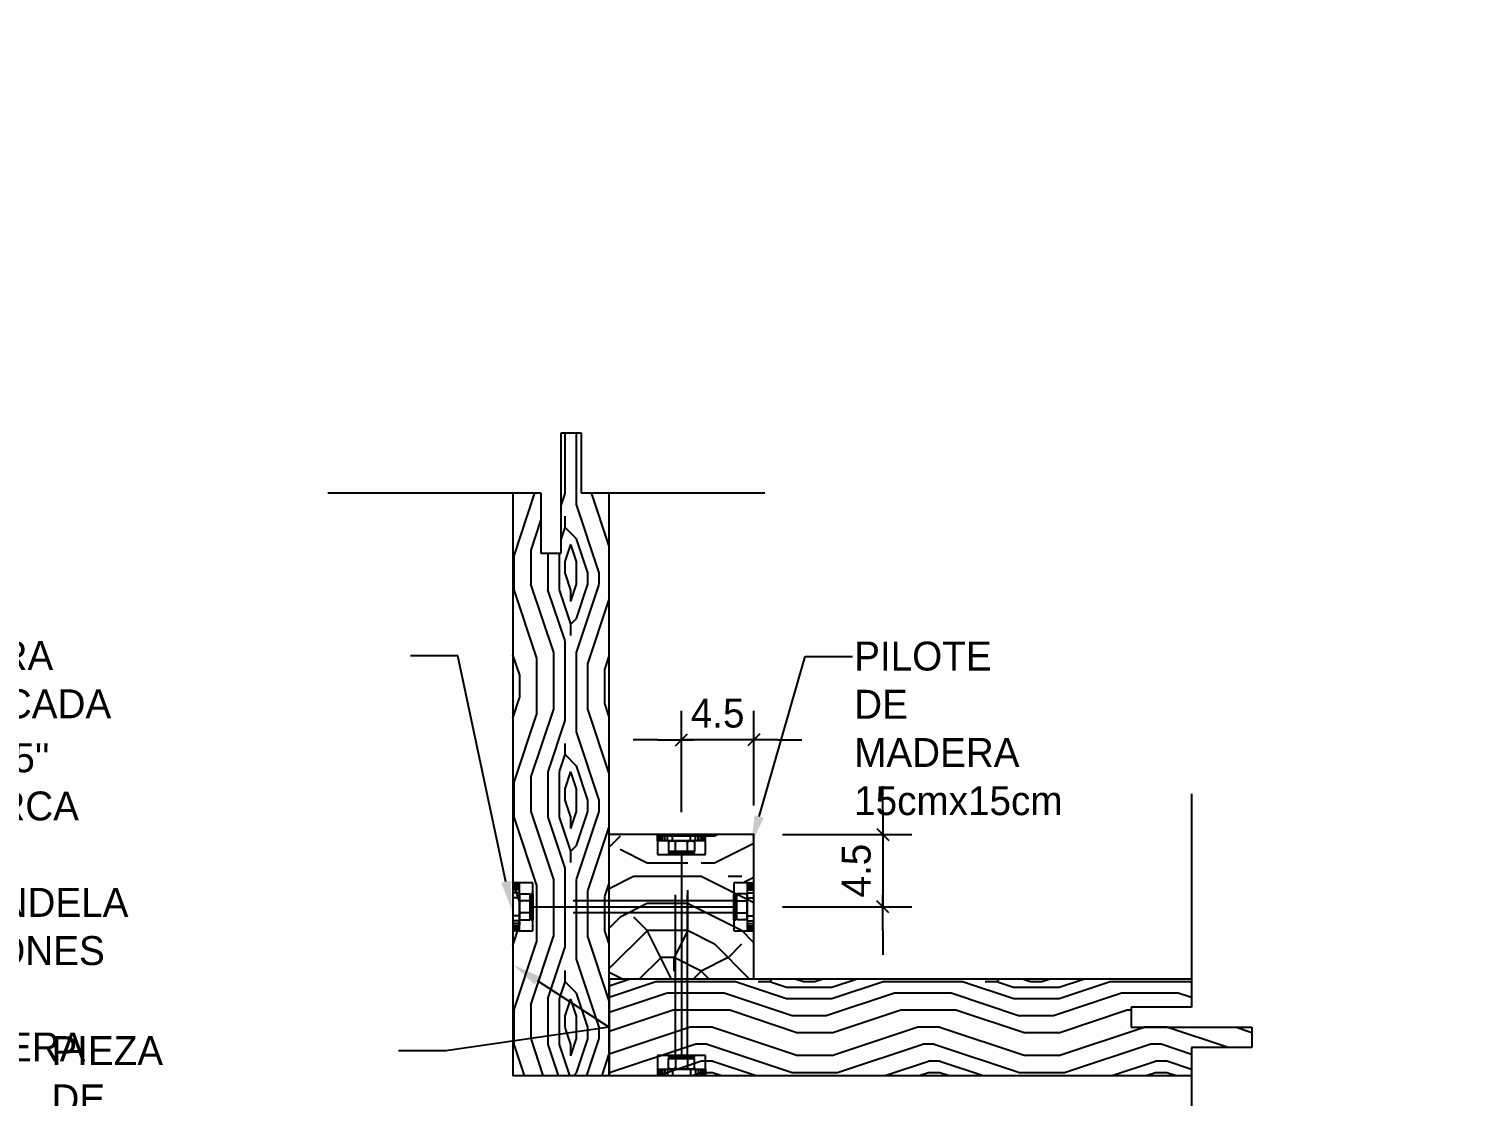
# Model space of a CAD drawing. Header units: millimetres. Extents: x 19443 to 19711, y 4351 to 4752.
# Drawn here: x 19468.303 to 19469.196, y 4517.995 to 4518.659 of the extents above; entities that cross this region are included whole.
import ezdxf
from ezdxf import colors
from ezdxf.entities.mleader import LeaderData, LeaderLine
from ezdxf.math import Vec2, Vec3

# ---------------------------------------------------------------- set-up
doc = ezdxf.new("R2010")
doc.units = ezdxf.units.MM
doc.linetypes.add('CENTER', pattern=[2, 1.25, -0.25, 0.25, -0.25])
doc.linetypes.add('HIDDEN2', pattern=[4.7625, 3.175, -1.5875])
for name, color, linetype in [('0 @ 0.1', 7, 'Continuous'), ('01', 1, 'Continuous'), ('1', 1, 'Continuous'), ('cotas', 1, 'Continuous'), ('cotas @ 500', 1, 'Continuous'), ('EJES', 2, 'CENTER'), ('W COTAS', 1, 'Continuous'), ('W COTAS @ 0.1', 1, 'Continuous')]:
    doc.layers.add(name, color=color, linetype=linetype)
doc.styles.add('century gothic', font='GOTHIC.TTF')
doc.dimstyles.new('ANOTATIVE 100 SMCONSTRUCCIONES', dxfattribs={"dimscale": 0, "dimtxt": 0.18, "dimasz": 0.15, "dimexe": 0.18, "dimexo": 0.09, "dimgap": 0.1, "dimtad": 1, "dimzin": 0, "dimdsep": 46, "dimtxsty": 'century gothic', "dimblk1": 'FLECHA1', "dimblk2": 'FLECHA1', "dimsah": 1, "dimcen": 0.18, "dimdle": 0.075, "dimclrd": 1, "dimclre": 1, "dimclrt": 2, "dimaunit": 1, "dimadec": 0, "dimazin": 0, "dimtfac": 0.75, "dimtix": 1, "dimtmove": 2, "dimatfit": 3, "dimfxl": 0.09, "dimtvp": 1.5, "dimtfill": 1, "dimtolj": 1, "dimtzin": 0, "dimarcsym": 0})
doc.dimstyles.new('ANOTATIVE CM SMCONSTRUCCIONES', dxfattribs={"dimscale": 0, "dimtxt": 0.18, "dimasz": 0.15, "dimexe": 0.18, "dimexo": 0.18, "dimgap": 0.07, "dimtad": 1, "dimdec": 1, "dimlfac": 100, "dimdsep": 46, "dimtxsty": 'century gothic', "dimblk1": 'FLECHA1', "dimblk2": 'FLECHA1', "dimsah": 1, "dimcen": 0.18, "dimdle": 0.075, "dimclrd": 256, "dimclre": 256, "dimclrt": 2, "dimaunit": 1, "dimadec": 0, "dimazin": 2, "dimtfac": 0.75, "dimtdec": 1, "dimtix": 1, "dimtmove": 2, "dimatfit": 3, "dimfxl": 0.09, "dimtvp": 1.5, "dimtfill": 1, "dimtolj": 1, "dimtzin": 0, "dimarcsym": 0})

# ---------------------------------------------------------------- blocks, each defined once
blk = doc.blocks.new('FLECHA1')
at = {"color": 4}
blk.add_line((-0.246176, -0.248081), (0.248081, 0.25), dxfattribs=at)
at = {"color": 1}
blk.add_line((-1, 0), (0.496162, 0), dxfattribs=at)
blk = doc.blocks.new('*D497')
at = {"layer": 'cotas', "color": 1, "lineweight": -2, "transparency": 16777216}
for p, q in [((19614.32604, 4625.84482), (19614.32604, 4700.84482)), ((19570.98361, 4550.84482), (19524.32604, 4550.84482)), ((19614.32604, 4548.42982), (19614.32604, 4550.84482)), ((19570.53386, 4548.42982), (19524.32604, 4548.42982)), ((19614.32604, 4473.42982), (19614.32604, 4398.42982))]:
    blk.add_line(p, q, dxfattribs=at)
at = {"layer": 'Defpoints', "color": 0, "transparency": 16777216}
for p in [(19614.32604, 4550.84482), (19615.98361, 4550.84482), (19615.53386, 4548.42982)]:
    blk.add_point(p, dxfattribs=at)
at = {"layer": 'cotas', "color": 1, "lineweight": -2, "transparency": 16777216, "xscale": 75, "yscale": 75, "zscale": 75}
for p, rotation in [((19614.32604, 4550.84482), 270), ((19614.32604, 4548.42982), 90)]:
    blk.add_blockref('FLECHA1', p, dxfattribs=dict(at, rotation=rotation))
at = {"layer": 'cotas', "color": 2, "transparency": 16777216, "insert": (19517.3376, 4549.63732), "char_height": 90, "attachment_point": 5, "rotation": 90, "style": 'century gothic', "bg_fill": 3, "box_fill_scale": 1.1, "bg_fill_color": 256, "bg_fill_true_color": 13158600, "bg_fill_transparency": 0}
blk.add_mtext('\\A1;2.42', dxfattribs=at)
blk = doc.blocks.new('*U461')
at = {"color": 2, "ltscale": 0.2}
for p, q in [((0.01759, 0.05226), (0.01375, 0.05226)), ((0.01759, 0.05226), (0.02625, 0.05226)), ((0.15991, 0.02226), (0.15125, 0.02226)), ((0.15991, 0.02226), (0.16375, 0.02226))]:
    blk.add_line(p, q, dxfattribs=at)
at = {"color": 2, "ltscale": 0.5}
for p, q in [((0.01375, 0.02226), (0.01375, 0.05226)), ((0.02625, 0.05226), (0.02625, 0.02226)), ((0.15125, 0.05226), (0.15991, 0.05226)), ((0.15125, 0.02226), (0.15125, 0.05226)), ((0.15991, 0.05226), (0.16375, 0.05226)), ((0.16375, 0.05226), (0.16375, 0.02226)), ((0.01759, 0.02226), (0.01375, 0.02226)), ((0.02625, 0.02226), (0.01759, 0.02226))]:
    blk.add_line(p, q, dxfattribs=at)
at = {"color": 9, "ltscale": 0.5}
for p, q in [((0.01759, 0.05141), (0.01375, 0.05141)), ((0.01759, 0.05038), (0.01375, 0.05038)), ((0.01759, 0.0491), (0.01375, 0.0491)), ((0.01759, 0.04773), (0.01375, 0.04773)), ((0.01759, 0.04594), (0.01375, 0.04594)), ((0.01759, 0.02226), (0.01759, 0.05226)), ((0.15991, 0.05226), (0.15991, 0.02226)), ((0.15991, 0.05141), (0.16375, 0.05141)), ((0.15991, 0.05038), (0.16375, 0.05038)), ((0.15991, 0.0491), (0.16375, 0.0491)), ((0.15991, 0.04773), (0.16375, 0.04773)), ((0.15991, 0.04594), (0.16375, 0.04594)), ((0.01759, 0.04286), (0.01375, 0.04286)), ((0.15991, 0.04286), (0.16375, 0.04286)), ((0.01759, 0.03167), (0.01375, 0.03167)), ((0.01759, 0.02859), (0.01375, 0.02859)), ((0.15991, 0.03167), (0.16375, 0.03167)), ((0.15991, 0.02859), (0.16375, 0.02859)), ((0.01759, 0.02679), (0.01375, 0.02679)), ((0.01759, 0.02543), (0.01375, 0.02543)), ((0.01759, 0.02414), (0.01375, 0.02414)), ((0.01759, 0.02312), (0.01375, 0.02312)), ((0.15991, 0.02679), (0.16375, 0.02679)), ((0.15991, 0.02543), (0.16375, 0.02543)), ((0.15991, 0.02414), (0.16375, 0.02414)), ((0.15991, 0.02312), (0.16375, 0.02312))]:
    blk.add_line(p, q, dxfattribs=at)
for p, q in [((0.01875, 0.04531), (0.02426, 0.04531)), ((0.02426, 0.02922), (0.02426, 0.04531)), ((0.02498, 0.04531), (0.02625, 0.04531)), ((0.02498, 0.02922), (0.02498, 0.04531)), ((0.15125, 0.04531), (0.15252, 0.04531)), ((0.15252, 0.04531), (0.15252, 0.02922)), ((0.15874, 0.04531), (0.15324, 0.04531)), ((0.15324, 0.04531), (0.15324, 0.02922)), ((0.01791, 0.04192), (0.01791, 0.04446)), ((0.01791, 0.04023), (0.01791, 0.04192)), ((0.01791, 0.0343), (0.01791, 0.04023)), ((0.15125, 0.03726), (0.02625, 0.03726)), ((0.15959, 0.04446), (0.15959, 0.04192)), ((0.15959, 0.04192), (0.15959, 0.04023)), ((0.15959, 0.04023), (0.15959, 0.0343)), ((0.01791, 0.03261), (0.01791, 0.0343)), ((0.01791, 0.03007), (0.01791, 0.03261)), ((0.01875, 0.02922), (0.02426, 0.02922)), ((0.02625, 0.02922), (0.02498, 0.02922)), ((0.15252, 0.02922), (0.15125, 0.02922)), ((0.15874, 0.02922), (0.15324, 0.02922)), ((0.15959, 0.0343), (0.15959, 0.03261)), ((0.15959, 0.03261), (0.15959, 0.03007))]:
    blk.add_line(p, q)
at = {"color": 2}
for p, q in [((0.02625, 0.02922), (0.02625, 0.04531)), ((0.15125, 0.04531), (0.15125, 0.02922))]:
    blk.add_line(p, q, dxfattribs=at)
at = {"color": 9}
for p, q in [((0.02426, 0.04107), (0.01875, 0.04107)), ((0.15324, 0.04107), (0.15874, 0.04107)), ((0.02426, 0.03345), (0.01875, 0.03345)), ((0.15324, 0.03345), (0.15874, 0.03345))]:
    blk.add_line(p, q, dxfattribs=at)
at = {"color": 9, "linetype": 'HIDDEN2', "ltscale": 0.001}
for p, q in [((0.02625, 0.04107), (0.15125, 0.04107)), ((0.02625, 0.03345), (0.15125, 0.03345))]:
    blk.add_line(p, q, dxfattribs=at)
for centre, start, end in [((0.01875, 0.04446), 90, 180), ((0.15874, 0.04446), 0, 90), ((0.15874, 0.04446), 0, 90), ((0.01875, 0.03007), 180, 270), ((0.01875, 0.03007), 180, 270), ((0.15874, 0.03007), 270, 0)]:
    blk.add_arc(centre, 0.000847, start, end)
at = {"color": 9}
for centre, start, end in [((0.01875, 0.04192), 180, 270), ((0.01875, 0.04023), 90, 180), ((0.15874, 0.04192), 270, 0), ((0.15874, 0.04023), 0, 90), ((0.01875, 0.0343), 180, 270), ((0.01875, 0.03261), 90, 180), ((0.15874, 0.0343), 270, 0), ((0.15874, 0.03261), 0, 90)]:
    blk.add_arc(centre, 0.000847, start, end, dxfattribs=at)
blk = doc.blocks.new('*D755')
at = {"layer": 'Defpoints', "color": 0, "transparency": 16777216}
for p in [(19468.7092, 4518.21665), (19468.7092, 4518.15348), (19468.7542, 4518.15764)]:
    blk.add_point(p, dxfattribs=at)
at = {"layer": 'W COTAS', "lineweight": -2, "transparency": 16777216}
for p, q in [((19468.7092, 4518.17148), (19468.7092, 4518.23465)), ((19468.7542, 4518.17564), (19468.7542, 4518.23465)), ((19468.6942, 4518.21665), (19468.6792, 4518.21665)), ((19468.7542, 4518.21665), (19468.7092, 4518.21665)), ((19468.7692, 4518.21665), (19468.7842, 4518.21665))]:
    blk.add_line(p, q, dxfattribs=at)
at = {"layer": 'W COTAS', "lineweight": -2, "transparency": 16777216, "xscale": 0.015, "yscale": 0.015, "zscale": 0.015}
blk.add_blockref('FLECHA1', (19468.7092, 4518.21665), dxfattribs=at)
at = {"layer": 'W COTAS', "lineweight": -2, "transparency": 16777216, "xscale": 0.015, "yscale": 0.015, "zscale": 0.015, "rotation": 180}
blk.add_blockref('FLECHA1', (19468.7542, 4518.21665), dxfattribs=at)
at = {"layer": 'W COTAS', "color": 2, "transparency": 16777216, "insert": (19468.7317, 4518.2331), "char_height": 0.018, "attachment_point": 5, "style": 'century gothic', "bg_fill": 3, "box_fill_scale": 1.1, "bg_fill_color": 256, "bg_fill_true_color": 13158600, "bg_fill_transparency": 0}
blk.add_mtext('\\A1;4.5', dxfattribs=at)
blk = doc.blocks.new('*D756')
at = {"layer": 'Defpoints', "color": 0, "transparency": 16777216}
for p in [(19468.7542, 4518.15764), (19468.7542, 4518.11264), (19468.83457, 4518.11264)]:
    blk.add_point(p, dxfattribs=at)
at = {"layer": 'W COTAS', "lineweight": -2, "transparency": 16777216}
for p, q in [((19468.83457, 4518.17264), (19468.83457, 4518.18764)), ((19468.7722, 4518.15764), (19468.85257, 4518.15764)), ((19468.83457, 4518.15764), (19468.83457, 4518.11264)), ((19468.7722, 4518.11264), (19468.85257, 4518.11264)), ((19468.83457, 4518.09764), (19468.83457, 4518.08264))]:
    blk.add_line(p, q, dxfattribs=at)
at = {"layer": 'W COTAS', "lineweight": -2, "transparency": 16777216, "xscale": 0.015, "yscale": 0.015, "zscale": 0.015}
for p, rotation in [((19468.83457, 4518.15764), 270), ((19468.83457, 4518.11264), 90)]:
    blk.add_blockref('FLECHA1', p, dxfattribs=dict(at, rotation=rotation))
at = {"layer": 'W COTAS', "color": 2, "transparency": 16777216, "insert": (19468.81812, 4518.13514), "char_height": 0.018, "attachment_point": 5, "rotation": 90, "style": 'century gothic', "bg_fill": 3, "box_fill_scale": 1.1, "bg_fill_color": 256, "bg_fill_true_color": 13158600, "bg_fill_transparency": 0}
blk.add_mtext('\\A1;4.5', dxfattribs=at)
blk = doc.blocks.new('*U759')
at = {"layer": 'cotas @ 500'}
dim = blk.add_linear_dim(base=(19614.3260382735, 4550.8448237801), p1=(19615.5338597089, 4548.4298237801), p2=(19615.9836080801, 4550.8448237801), angle=90, dimstyle='ANOTATIVE 100 SMCONSTRUCCIONES', override={"dimscale": 500, "dimtix": 1, "dimtofl": 1, "dimtmove": 1, "dimatfit": 1}, dxfattribs=at)
dim.commit()
dim.dimension.update_dxf_attribs({"geometry": '*D497', "text_midpoint": (19517.3375950376, 4549.6373237801)})

msp = doc.modelspace()

# ---------------------------------------------------------------- block references
at = {"layer": 'cotas'}
msp.add_blockref('*U759', (0, 0), dxfattribs=at)

# ---------------------------------------------------------------- next in the draw order: hatches: boundary and pattern name
at = {"layer": '1'}
h = msp.add_hatch(dxfattribs=at)
h.set_pattern_fill('WOODFACE', color=250, scale=0.1, angle=45, style=0, pattern_type=2)
h.set_pattern_definition([(45, (0.01061, 0.01768), (1e-17, 0.14142135624), [0.005, -0.095]), (135, (0.01414, 0.07071), (-0.14142135624, 3e-17), [0.01, -0.09]), (90, (0.00707, 0.0495), (-0.07071067812, 0.07071067812), [0.00707, -0.02121, 0.00707, -0.01414, 0.0495, -0.04243135623]), (90, (0.01061, 0.01061), (-0.07071067812, 0.07071067812), [0.007071, -0.014142, 0.007071, -0.1131373562]), (90, (0.028284, 0.042426), (-0.07071067812, 0.07071067812), [0.007071, -0.1343503562]), (90, (0.03889, 0.04596), (-0.07071067812, 0.07071067812), [0.007071, -0.1343503562]), (90, (0.02121, 0.042426), (-0.07071067812, 0.07071067812), [0.007071, -0.1343503562]), (90, (0.01414, 0.042426), (-0.07071067812, 0.07071067812), [0.014142, -0.1272793562]), (90, (-0.02121, 0.11314), (-0.07071067812, 0.07071067812), [0.014142, -0.1272793562]), (90, (0.003536, 0.03889), (-0.07071067812, 0.07071067812), [0.028284, -0.1131373562]), (90, (-0.003536, 0.03889), (-0.07071067812, 0.07071067812), [0.028284, -0.1131373562]), (90, (0.02121, 0.106066), (-0.07071067812, 0.07071067812), [0.028284, -0.1131373562]), (90, (-0.01414, 0.042426), (-0.07071067812, 0.07071067812), [0.0212132, -0.1202081562]), (90, (-0.03889, 0.03889), (-0.07071067812, 0.07071067812), [0.0212132, -0.1202081562]), (90, (-0.02475, 0.03889), (-0.07071067812, 0.07071067812), [0.0212132, -0.1202081562]), (90, (7e-18, 0.106066), (-0.07071067812, 0.07071067812), [0.03535534, -0.1060660162]), (90, (-0.01061, 0.10253), (-0.07071067812, 0.07071067812), [0.03535534, -0.1060660162]), (90, (0.01414, 0.091924), (-0.07071067812, 0.07071067812), [0.0494974746, -0.0919238815]), (71.5650512, (0.010607, 0.03182), (0.07071067809, 0.07071067815), [0.011180339, -0.212426458]), (71.5650512, (0.003536, 0.067175), (0.07071067809, 0.07071067815), [0.011180339, -0.212426458]), (71.5650512, (0.00707, 0.05657), (0.07071067809, 0.07071067815), [0.011180339, -0.212426458]), (71.5650512, (0.01414, 0.021213), (0.07071067809, 0.07071067815), [0.02236068, -0.2012461177]), (71.5650512, (-0.003536, 0.067175), (0.07071067809, 0.07071067815), [0.0335410196, -0.1900657781]), (71.5650512, (-0.01414, 0.06364), (0.07071067809, 0.07071067815), [0.0447213595, -0.1788854382]), (71.5650512, (-0.02475, 0.060104), (0.07071067809, 0.07071067815), [0.0447213595, -0.1788854382]), (71.5650512, (-0.05657, 0.07071), (0.07071067809, 0.07071067815), [0.0447213595, -0.1788854382]), (71.5650512, (-0.049497, 0.06364), (0.07071067809, 0.07071067815), [0.0559017, -0.1677050977]), (71.5650512, (-0.03889, 0.060104), (0.07071067809, 0.07071067815), [0.0559017, -0.1677050977]), (108.43494882, (0.01414, 0.05657), (-0.07071067812, 0.07071067812), [0.011180339, -0.212426458]), (108.43494882, (0.010607, 0.03889), (-0.07071067812, 0.07071067812), [0.011180339, -0.212426458]), (108.43494882, (0.010607, 0.017678), (-0.07071067812, 0.07071067812), [0.02236068, -0.2012461177]), (108.43494882, (0.021213, 0.049497), (-0.07071067812, 0.07071067812), [0.02236068, -0.2012461177]), (108.43494882, (0.00707, 0.00707), (-0.07071067812, 0.07071067812), [0.0335410196, -0.1900657781]), (108.43494882, (0, 0), (-0.07071067812, 0.07071067812), [0.0447213595, -0.1788854382]), (108.43494882, (0.060104, 0.067175), (-0.07071067812, 0.07071067812), [0.0447213595, -0.1788854382]), (108.43494882, (0.028284, 0.049497), (-0.07071067812, 0.07071067812), [0.0447213595, -0.1788854382]), (108.43494882, (0.049497, 0.05657), (-0.07071067812, 0.07071067812), [0.0559017, -0.1677050977]), (108.43494882, (0.03889, 0.053033), (-0.07071067812, 0.07071067812), [0.0559017, -0.1677050977])])
h.paths.add_polyline_path([(19468.6217, 4518.37026), (19468.6042, 4518.37026), (19468.6042, 4518.00764), (19468.6642, 4518.00764), (19468.6642, 4518.37026), (19468.6467, 4518.37026), (19468.6467, 4518.40776), (19468.6342, 4518.40776), (19468.6342, 4518.33276), (19468.6217, 4518.33276)])
h = msp.add_hatch(dxfattribs=at)
h.set_pattern_fill('LOGEND', color=8, scale=0.168104, angle=90, style=0, pattern_type=2)
h.set_pattern_definition([(90, (4e-18, 0.05884), (-0.1681040028, 0.1681040028), [0.0504312008, -0.117672802]), (90, (-0.0084, 0.05884), (-0.1681040028, 0.1681040028), [0.0504312008, -0.117672802]), (90, (-0.02522, 0.06724), (-0.1681040028, 0.1681040028), [0.0336208006, -0.1344832022]), (90, (-0.04203, 0.07565), (-0.1681040028, 0.1681040028), [0.0252156004, -0.1428884024]), (90, (-0.05884, 0.07565), (-0.1681040028, 0.1681040028), [0.0168104003, -0.1512936025]), (90, (-0.07565, 0.03362), (-0.1681040028, 0.1681040028), [0.00840520014, -0.0420260007, 0.00840520014, -0.1092676018]), (90, (-0.08405, 0.05884), (-0.1681040028, 0.1681040028), [0.00840520014, -0.0672416011, 0.0252156004, -0.0672416011]), (90, (-0.09246, 0.09246), (-0.1681040028, 0.1681040028), [0.00840520014, -0.00840520014, 0.00840520014, -0.1428884024]), (90, (-0.10086, 0.08405), (-0.1681040028, 0.1681040028), [0.0084052001, -0.1596988027]), (90, (-0.11767, 0.07565), (-0.1681040028, 0.1681040028), [0.0252156004, -0.1428884024]), (90, (-0.13448, 0.07565), (-0.1681040028, 0.1681040028), [0.0336208006, -0.1344832022]), (90, (-0.1513, 0.06724), (-0.1681040028, 0.1681040028), [0.0420260007, -0.05043120084, 0.00840520014, -0.0672416011]), (180, (-0.05043, 3e-18), (-0.1681040028, -0.1681040028), [0.00840520014, -0.0168104003, 0.0420260007, -0.1008624017]), (180, (-0.06724, 0.0084), (-0.1681040028, -0.1681040028), [0.00840520014, -0.00840520014, 0.0252156004, -0.1260780021]), (180, (-0.13448, 0.01681), (-0.1681040028, -0.1681040028), [0.0168104003, -0.1512936025]), (180, (-0.06724, 0.02522), (-0.1681040028, -0.1681040028), [0.03362080056, -0.05043120084, 0.00840520014, -0.07564680126]), (180, (-0.1597, 0.03362), (-0.1681040028, -0.1681040028), [0.0084052001, -0.1596988027]), (180, (-0.07565, 0.04203), (-0.1681040028, -0.1681040028), [0.0252156004, -0.1428884024]), (180, (-0.08405, 0.05884), (-0.1681040028, -0.1681040028), [0.0168104003, -0.1512936025]), (180, (-0.08405, 0.07565), (-0.1681040028, -0.1681040028), [0.00840520014, -0.0252156004, 0.0252156004, -0.1092676018]), (180, (-0.09246, 0.08405), (-0.1681040028, -0.1681040028), [0.0084052001, -0.1596988027]), (180, (-0.05884, 0.09246), (-0.1681040028, -0.1681040028), [0.0235345604, -0.1445694424]), (180, (-0.02522, 0.10086), (-0.1681040028, -0.1681040028), [0.0168104003, -0.1512936025]), (180, (-0.09246, 0.11767), (-0.1681040028, -0.1681040028), [0.0084052001, -0.1596988027]), (180, (-0.08405, 0.13448), (-0.1681040028, -0.1681040028), [0.0252156004, -0.1428884024]), (180, (-0.08405, 0.1513), (-0.1681040028, -0.1681040028), [0.0252156004, -0.1428884024]), (135, (-0.01681, 0.12608), (-0.1681040028, 3e-17), [0.01188663404, -0.01188663404, 0.01188663404, -0.2020750585]), (135, (-0.05884, 0.09246), (-0.1681040028, 3e-17), [0.0237732681, -0.2139616925]), (135, (-0.14289, 0.02522), (-0.1681040028, 3e-17), [0.0237732681, -0.2139616925]), (135, (-0.10086, 0.05884), (-0.1681040028, 3e-17), [0.0237732681, -0.2139616925]), (135, (-0.06724, 0.06724), (-0.1681040028, 3e-17), [0.0237732681, -0.2139616925]), (135, (-0.03362, 0.11767), (-0.1681040028, 3e-17), [0.0237732681, -0.2139616925]), (135, (-0.04203, 0.10086), (-0.1681040028, 3e-17), [0.0356602383, -0.2020747223]), (135, (-0.11767, 0.05043), (-0.1681040028, 3e-17), [0.011886634, -0.2258483266]), (135, (-0.13448, 0.04203), (-0.1681040028, 3e-17), [0.011886634, -0.2258483266]), (135, (-0.13448, 0.10927), (-0.1681040028, 3e-17), [0.011886634, -0.2258483266]), (135, (-0.05043, 0.04203), (-0.1681040028, 3e-17), [0.011886634, -0.2258483266]), (135, (-0.10927, 0.13448), (-0.1681040028, 3e-17), [0.011886634, -0.2258483266]), (135, (-0.09246, 0.07565), (-0.1681040028, 3e-17), [0.011886634, -0.2258483266]), (135, (-0.10927, 0.09246), (-0.1681040028, 3e-17), [0.011886634, -0.2258483266]), (225, (-0.07565, 0.08405), (-3e-17, -0.1681040028), [0.01188663404, -0.01188663404, 0.0356602383, -0.1783014542]), (225, (-0.07565, 0.10927), (-3e-17, -0.1681040028), [0.011886634, -0.2258483266]), (225, (-0.01681, 0.10927), (-3e-17, -0.1681040028), [0.011886634, -0.2258483266]), (225, (-0.05884, 0.07565), (-3e-17, -0.1681040028), [0.011886634, -0.2258483266]), (225, (-0.09246, 0.10086), (-3e-17, -0.1681040028), [0.011886634, -0.2258483266]), (225, (-0.05043, 0.05884), (-3e-17, -0.1681040028), [0.011886634, -0.2258483266]), (225, (-0.05043, 0.12608), (-3e-17, -0.1681040028), [0.011886634, -0.2258483266]), (225, (5e-19, 0.0084), (-3e-17, -0.1681040028), [0.011886634, -0.2258483266]), (225, (-0.0084, 0.01681), (-3e-17, -0.1681040028), [0.0237732681, -0.2139616925]), (225, (-0.01681, 0.02522), (-3e-17, -0.1681040028), [0.0237732681, -0.2139616925]), (225, (-0.01681, 0.04203), (-3e-17, -0.1681040028), [0.0237732681, -0.2139616925]), (225, (-0.03362, 0.05043), (-3e-17, -0.1681040028), [0.0237732681, -0.2139616925]), (225, (-0.10086, 0.11767), (-3e-17, -0.1681040028), [0.0237732681, -0.2139616925]), (225, (-0.01681, 0.15129), (-3e-17, -0.1681040028), [0.0237732681, -0.2139616925]), (225, (-0.15129, 0.1597), (-3e-17, -0.1681040028), [0.0237732681, -0.2139616925]), (225, (-0.13448, 0.1597), (-3e-17, -0.1681040028), [0.0237732681, -0.2139616925]), (225, (-0.12608, 0.14289), (-3e-17, -0.1681040028), [0.0237732681, -0.2139616925]), (225, (-0.12608, 0.02522), (-3e-17, -0.1681040028), [0.0356602383, -0.2020747223]), (225, (-0.10927, 0.13448), (-3e-17, -0.1681040028), [0.0356602383, -0.2020747223]), (116.5650512, (-0.1597, 0.042026), (-7e-11, 0.1681040028), [0.0187940275, -0.35709795]), (116.5650512, (-0.07565, 0.042026), (-7e-11, 0.1681040028), [0.0187940275, -0.35709795]), (116.5650512, (-0.12608, 0.05884), (-7e-11, 0.1681040028), [0.0187940275, -0.35709795]), (116.5650512, (-0.008405, 0.10927), (-7e-11, 0.1681040028), [0.0187940275, -0.35709795]), (116.5650512, (-0.025216, 0.10086), (-7e-11, 0.1681040028), [0.0187940275, -0.35709795]), (116.5650512, (-0.05884, 0.05043), (-7e-11, 0.1681040028), [0.0187940275, -0.35709795]), (116.5650512, (-0.14289, 0.05043), (-7e-11, 0.1681040028), [0.0187940275, -0.35709795]), (116.5650512, (-0.09246, 0.10086), (-7e-11, 0.1681040028), [0.037588055, -0.3383039224]), (153.4349488, (-0.11767, 0.10086), (-0.1681040028, 9e-12), [0.0187940275, -0.35709795]), (153.4349488, (-0.06724, 0.12608), (-0.1681040028, 9e-12), [0.0187940275, -0.35709795]), (153.4349488, (-0.10086, 0.042026), (-0.1681040028, 9e-12), [0.0187940275, -0.35709795]), (153.4349488, (-0.10927, 0.008405), (-0.1681040028, 9e-12), [0.0187940275, -0.35709795]), (153.4349488, (-0.07565, 0.10927), (-0.1681040028, 9e-12), [0.0187940275, -0.35709795]), (153.4349488, (-0.07565, 0.09246), (-0.1681040028, 9e-12), [0.0187940275, -0.35709795]), (153.4349488, (-0.10086, 0.025216), (-0.1681040028, 9e-12), [0.037588055, -0.3383039224]), (153.4349488, (-0.042026, 0.15129), (-0.1681040028, 9e-12), [0.037588055, -0.3383039224]), (153.4349488, (-0.05043, 0.13448), (-0.1681040028, 9e-12), [0.037588055, -0.3383039224]), (206.5650512, (-0.025216, 2e-18), (-0.1681040028, -7e-11), [0.0187940275, -0.35709795]), (206.5650512, (-0.11767, 7e-18), (-0.1681040028, -7e-11), [0.0187940275, -0.35709795]), (206.5650512, (2e-18, 0.03362), (-0.1681040028, -7e-11), [0.0187940275, -0.35709795]), (206.5650512, (-0.15129, 0.01681), (-0.1681040028, -7e-11), [0.0187940275, -0.35709795]), (206.5650512, (-0.05043, 0.03362), (-0.1681040028, -7e-11), [0.0187940275, -0.35709795]), (206.5650512, (-0.06724, 0.06724), (-0.1681040028, -7e-11), [0.0187940275, -0.35709795]), (206.5650512, (-0.10086, 0.08405), (-0.1681040028, -7e-11), [0.0187940275, -0.35709795]), (206.5650512, (-0.03362, 0.008405), (-0.16810402983, 5.4e-08), [0.0187940275, -0.35709795]), (206.5650512, (-0.05884, 0.05043), (-0.1681040028, -7e-11), [0.0187940275, -0.35709795]), (206.5650512, (-0.042026, 0.10086), (-0.1681040028, -7e-11), [0.0187940275, -0.35709795]), (206.5650512, (-0.05884, 0.11767), (-0.1681040028, -7e-11), [0.0187940275, -0.35709795]), (206.5650512, (-0.10927, 0.15129), (-0.1681040028, -7e-11), [0.0187940275, -0.35709795]), (206.5650512, (-0.1597, 0.025216), (-0.1681040028, -7e-11), [0.0187940275, -0.35709795]), (206.5650512, (-0.15129, 9e-18), (-0.1681040028, -7e-11), [0.037588055, -0.3383039224]), (206.5650512, (-0.03362, 0.025216), (-0.1681040028, -7e-11), [0.037588055, -0.3383039224]), (243.4349488, (-0.008405, 5e-19), (-9e-12, -0.1681040028), [0.0187940275, -0.35709795]), (243.4349488, (9e-18, 0.14289), (-9e-12, -0.1681040028), [0.0187940275, -0.35709795]), (243.4349488, (-0.08405, 0.13448), (-9e-12, -0.1681040028), [0.0187940275, -0.35709795]), (243.4349488, (-0.025216, 0.06724), (-9e-12, -0.1681040028), [0.0187940275, -0.35709795]), (243.4349488, (-0.008405, 0.05884), (-9e-12, -0.1681040028), [0.0187940275, -0.35709795]), (243.4349488, (-0.042026, 0.07565), (-9e-12, -0.1681040028), [0.0187940275, -0.35709795]), (243.4349488, (-0.14289, 0.12608), (-9e-12, -0.1681040028), [0.0187940275, -0.35709795]), (243.4349488, (-0.15129, 0.14289), (-9e-12, -0.1681040028), [0.037588055, -0.3383039224])])
h.paths.add_polyline_path([(19468.6642, 4518.06764), (19468.7542, 4518.06764), (19468.7542, 4518.15764), (19468.6642, 4518.15764)])
h = msp.add_hatch(dxfattribs=at)
h.set_pattern_fill('WOODFACE', color=250, scale=0.1, angle=135, style=0, pattern_type=2)
h.set_pattern_definition([(135, (-0.01768, 0.01061), (-0.14142135624, 1e-17), [0.005, -0.095]), (225, (-0.07071, 0.01414), (-3e-17, -0.14142135624), [0.01, -0.09]), (180, (-0.0495, 0.00707), (-0.07071067812, -0.07071067812), [0.00707, -0.02121, 0.00707, -0.01414, 0.0495, -0.04243135623]), (180, (-0.01061, 0.01061), (-0.07071067812, -0.07071067812), [0.007071, -0.014142, 0.007071, -0.1131373562]), (180, (-0.042426, 0.028284), (-0.07071067812, -0.07071067812), [0.007071, -0.1343503562]), (180, (-0.04596, 0.03889), (-0.07071067812, -0.07071067812), [0.007071, -0.1343503562]), (180, (-0.042426, 0.02121), (-0.07071067812, -0.07071067812), [0.007071, -0.1343503562]), (180, (-0.042426, 0.01414), (-0.07071067812, -0.07071067812), [0.014142, -0.1272793562]), (180, (-0.11314, -0.02121), (-0.07071067812, -0.07071067812), [0.014142, -0.1272793562]), (180, (-0.03889, 0.003536), (-0.07071067812, -0.07071067812), [0.028284, -0.1131373562]), (180, (-0.03889, -0.003536), (-0.07071067812, -0.07071067812), [0.028284, -0.1131373562]), (180, (-0.106066, 0.02121), (-0.07071067812, -0.07071067812), [0.028284, -0.1131373562]), (180, (-0.042426, -0.01414), (-0.07071067812, -0.07071067812), [0.0212132, -0.1202081562]), (180, (-0.03889, -0.03889), (-0.07071067812, -0.07071067812), [0.0212132, -0.1202081562]), (180, (-0.03889, -0.02475), (-0.07071067812, -0.07071067812), [0.0212132, -0.1202081562]), (180, (-0.106066, 7e-18), (-0.07071067812, -0.07071067812), [0.03535534, -0.1060660162]), (180, (-0.10253, -0.01061), (-0.07071067812, -0.07071067812), [0.03535534, -0.1060660162]), (180, (-0.091924, 0.01414), (-0.07071067812, -0.07071067812), [0.0494974746, -0.0919238815]), (161.5650512, (-0.03182, 0.010607), (-0.07071067815, 0.07071067809), [0.011180339, -0.212426458]), (161.5650512, (-0.067175, 0.003536), (-0.07071067815, 0.07071067809), [0.011180339, -0.212426458]), (161.5650512, (-0.05657, 0.00707), (-0.07071067815, 0.07071067809), [0.011180339, -0.212426458]), (161.5650512, (-0.021213, 0.01414), (-0.07071067815, 0.07071067809), [0.02236068, -0.2012461177]), (161.5650512, (-0.067175, -0.003536), (-0.07071067815, 0.07071067809), [0.0335410196, -0.1900657781]), (161.5650512, (-0.06364, -0.01414), (-0.07071067815, 0.07071067809), [0.0447213595, -0.1788854382]), (161.5650512, (-0.060104, -0.02475), (-0.07071067815, 0.07071067809), [0.0447213595, -0.1788854382]), (161.5650512, (-0.07071, -0.05657), (-0.07071067815, 0.07071067809), [0.0447213595, -0.1788854382]), (161.5650512, (-0.06364, -0.049497), (-0.07071067815, 0.07071067809), [0.0559017, -0.1677050977]), (161.5650512, (-0.060104, -0.03889), (-0.07071067815, 0.07071067809), [0.0559017, -0.1677050977]), (198.43494882, (-0.05657, 0.01414), (-0.07071067812, -0.07071067812), [0.011180339, -0.212426458]), (198.43494882, (-0.03889, 0.010607), (-0.07071067812, -0.07071067812), [0.011180339, -0.212426458]), (198.43494882, (-0.017678, 0.010607), (-0.07071067812, -0.07071067812), [0.02236068, -0.2012461177]), (198.43494882, (-0.049497, 0.021213), (-0.07071067812, -0.07071067812), [0.02236068, -0.2012461177]), (198.43494882, (-0.00707, 0.00707), (-0.07071067812, -0.07071067812), [0.0335410196, -0.1900657781]), (198.43494882, (0, 0), (-0.07071067812, -0.07071067812), [0.0447213595, -0.1788854382]), (198.43494882, (-0.067175, 0.060104), (-0.07071067812, -0.07071067812), [0.0447213595, -0.1788854382]), (198.43494882, (-0.049497, 0.028284), (-0.07071067812, -0.07071067812), [0.0447213595, -0.1788854382]), (198.43494882, (-0.05657, 0.049497), (-0.07071067812, -0.07071067812), [0.0559017, -0.1677050977]), (198.43494882, (-0.053033, 0.03889), (-0.07071067812, -0.07071067812), [0.0559017, -0.1677050977])])
h.paths.add_polyline_path([(19469.02683, 4518.00764), (19469.02683, 4518.02514), (19469.06433, 4518.02514), (19469.06433, 4518.03764), (19468.98933, 4518.03764), (19468.98933, 4518.05014), (19469.02683, 4518.05014), (19469.02683, 4518.06764), (19468.6642, 4518.06764), (19468.6642, 4518.00764)])

# ---------------------------------------------------------------- next in the draw order: linework, layer by layer
at = {"color": 2}
for points in [[(19468.6042, 4518.37026), (19468.6042, 4518.00764), (19468.6642, 4518.00764), (19468.6642, 4518.37026)], [(19468.6042, 4518.15764), (19468.6042, 4518.00764), (19468.7542, 4518.00764)], [(19468.7542, 4518.06764), (19468.7542, 4518.15764), (19468.6642, 4518.15764)], [(19469.02683, 4518.06764), (19468.6642, 4518.06764), (19468.6642, 4518.00764), (19469.02683, 4518.00764)]]:
    msp.add_lwpolyline(points, dxfattribs=at)
at = {"layer": 'EJES', "color": 3, "ltscale": 0.75}
for points in [[(19468.48899, 4518.37026), (19468.6217, 4518.37026), (19468.6217, 4518.33276), (19468.6342, 4518.33276), (19468.6342, 4518.40776), (19468.6467, 4518.40776), (19468.6467, 4518.37026), (19468.76106, 4518.37026)], [(19469.02683, 4518.18286), (19469.02683, 4518.05014), (19468.98933, 4518.05014), (19468.98933, 4518.03764), (19469.06433, 4518.03764), (19469.06433, 4518.02514), (19469.02683, 4518.02514), (19469.02683, 4517.91079)]]:
    msp.add_lwpolyline(points, dxfattribs=at)

# ---------------------------------------------------------------- next in the draw order: block references
at = {"layer": '01', "color": 1, "ltscale": 0.2, "xscale": -1, "rotation": 270}
msp.add_blockref('*U461', (19468.67194, 4517.99389), dxfattribs=at)
at = {"layer": '01', "color": 1, "ltscale": 0.2, "xscale": -1}
msp.add_blockref('*U461', (19468.76795, 4518.07537), dxfattribs=at)

# ---------------------------------------------------------------- next in the draw order: leaders
at = {"layer": '0 @ 0.1'}
ml = msp.add_multileader_mtext('Standard', dxfattribs=at)
ml.set_content('\\A1;BARRA ROSCADA %%C{\\H0.7x;\\S5#8;}"x5\'\' \\PTUERCA Y ARANDELA \\PTAPONES DE MADERA', color=2, style='century gothic')
ml.set_leader_properties(color=1)
ml.build(insert=Vec2(0, 0))
ml.multileader.update_dxf_attribs({"dogleg_length": 0.09, "arrow_head_size": 0.018, "scale": 0.1})
ctx = ml.context
ctx.base_point, ctx.scale, ctx.char_height, ctx.arrow_head_size, ctx.landing_gap_size, ctx.plane_origin = Vec3(19468.23402, 4518.26878), 0.1, 0.018, 0.018, 0.001, Vec3(19468.83443, 4517.90957)
notes = []
notes.append((ctx, [(0, (1, 1, 0), (19468.56985, 4518.26878), (-1, 0), 0.02943, [(0, [(19468.60358, 4518.11064)], 0, [])])]))
ctx.mtext.insert, ctx.mtext.width, ctx.mtext.flow_direction = Vec3(19468.23502, 4518.27801), 0.3535775, 5
ml = msp.add_multileader_mtext('Standard', dxfattribs=at)
ml.set_content("\\A1;PIEZA DE MADERA\\P2 {\\H0.7x;\\S1#2;}'' x 5 {\\H0.7x;\\S1#2;}''", color=2, style='century gothic')
ml.set_leader_properties(color=1)
ml.build(insert=Vec2(0, 0))
ml.multileader.update_dxf_attribs({"dogleg_length": 0.09, "arrow_head_size": 0.018, "scale": 0.1})
ctx = ml.context
ctx.base_point, ctx.scale, ctx.char_height, ctx.arrow_head_size, ctx.landing_gap_size, ctx.plane_origin = Vec3(19468.31583, 4518.02289), 0.1, 0.018, 0.018, 0.001, Vec3(19468.86464, 4517.73102)
notes.append((ctx, [(0, (1, 1, 0), (19468.56235, 4518.02289), (-1, 0), 0.02943, [(1, [(19468.6042, 4518.07659), (19468.6642, 4518.03764)], 0, [])])]))
ctx.mtext.insert, ctx.mtext.width, ctx.mtext.flow_direction = Vec3(19468.31683, 4518.03212), 0.3535775, 5
for ctx, leaders in notes:
    for number, flags, end, landing, length, lines in leaders:
        leader = LeaderData()
        leader.index, (leader.has_last_leader_line, leader.has_dogleg_vector, leader.attachment_direction) = number, flags
        leader.last_leader_point, leader.dogleg_vector, leader.dogleg_length = Vec3(end), Vec3(landing), length
        for number, points, colour, breaks in lines:
            line = LeaderLine()
            line.index, line.vertices, line.color, line.breaks = number, Vec3.list(points), colors.encode_raw_color(colour), breaks
            leader.lines.append(line)
        ctx.leaders.append(leader)

# ---------------------------------------------------------------- next in the draw order: dimensions: what is measured, and where the dimension line sits
at = {"layer": 'W COTAS @ 0.1'}
dim = msp.add_linear_dim(base=(19468.7092, 4518.21665), p1=(19468.7542, 4518.15764), p2=(19468.7092, 4518.15348), dimstyle='ANOTATIVE CM SMCONSTRUCCIONES', override={"dimscale": 0.1, "dimtix": 1, "dimtofl": 1, "dimtmove": 2, "dimatfit": 3, "dimarcsym": 2}, dxfattribs=at)
dim.commit()
dim.dimension.update_dxf_attribs({"geometry": '*D755', "text_midpoint": (19468.7317, 4518.2331)})

# ---------------------------------------------------------------- next in the draw order: dimensions: what is measured, and where the dimension line sits
dim = msp.add_linear_dim(base=(19468.83457, 4518.11264), p1=(19468.7542, 4518.15764), p2=(19468.7542, 4518.11264), angle=90, dimstyle='ANOTATIVE CM SMCONSTRUCCIONES', override={"dimscale": 0.1, "dimtix": 1, "dimtofl": 1, "dimtmove": 2, "dimatfit": 3, "dimarcsym": 2}, dxfattribs=at)
dim.commit()
dim.dimension.update_dxf_attribs({"geometry": '*D756', "text_midpoint": (19468.81812, 4518.13514)})

# ---------------------------------------------------------------- next in the draw order: leaders
at = {"layer": '0 @ 0.1'}
ml = msp.add_multileader_mtext('Standard', dxfattribs=at)
ml.set_content('\\A1;PILOTE DE MADERA\\P15cmx15cm', color=2, style='century gothic')
ml.set_leader_properties(color=1)
ml.build(insert=Vec2(0, 0))
ml.multileader.update_dxf_attribs({"dogleg_length": 0.09, "arrow_head_size": 0.018, "scale": 0.1})
ctx = ml.context
ctx.base_point, ctx.scale, ctx.char_height, ctx.arrow_head_size, ctx.landing_gap_size, ctx.plane_origin = Vec3(19468.81573, 4518.26849), 0.1, 0.018, 0.018, 0.001, Vec3(19468.52172, 4517.95042)
notes = []
notes.append((ctx, [(0, (1, 1, 0), (19468.7863, 4518.26849), (1, 0), 0.02943, [(0, [(19468.75257, 4518.15149)], 0, [])])]))
ctx.mtext.insert, ctx.mtext.width, ctx.mtext.flow_direction = Vec3(19468.81673, 4518.27772), 0.3535775, 5
for ctx, leaders in notes:
    for number, flags, end, landing, length, lines in leaders:
        leader = LeaderData()
        leader.index, (leader.has_last_leader_line, leader.has_dogleg_vector, leader.attachment_direction) = number, flags
        leader.last_leader_point, leader.dogleg_vector, leader.dogleg_length = Vec3(end), Vec3(landing), length
        for number, points, colour, breaks in lines:
            line = LeaderLine()
            line.index, line.vertices, line.color, line.breaks = number, Vec3.list(points), colors.encode_raw_color(colour), breaks
            leader.lines.append(line)
        ctx.leaders.append(leader)

doc.saveas('drawing.dxf')
